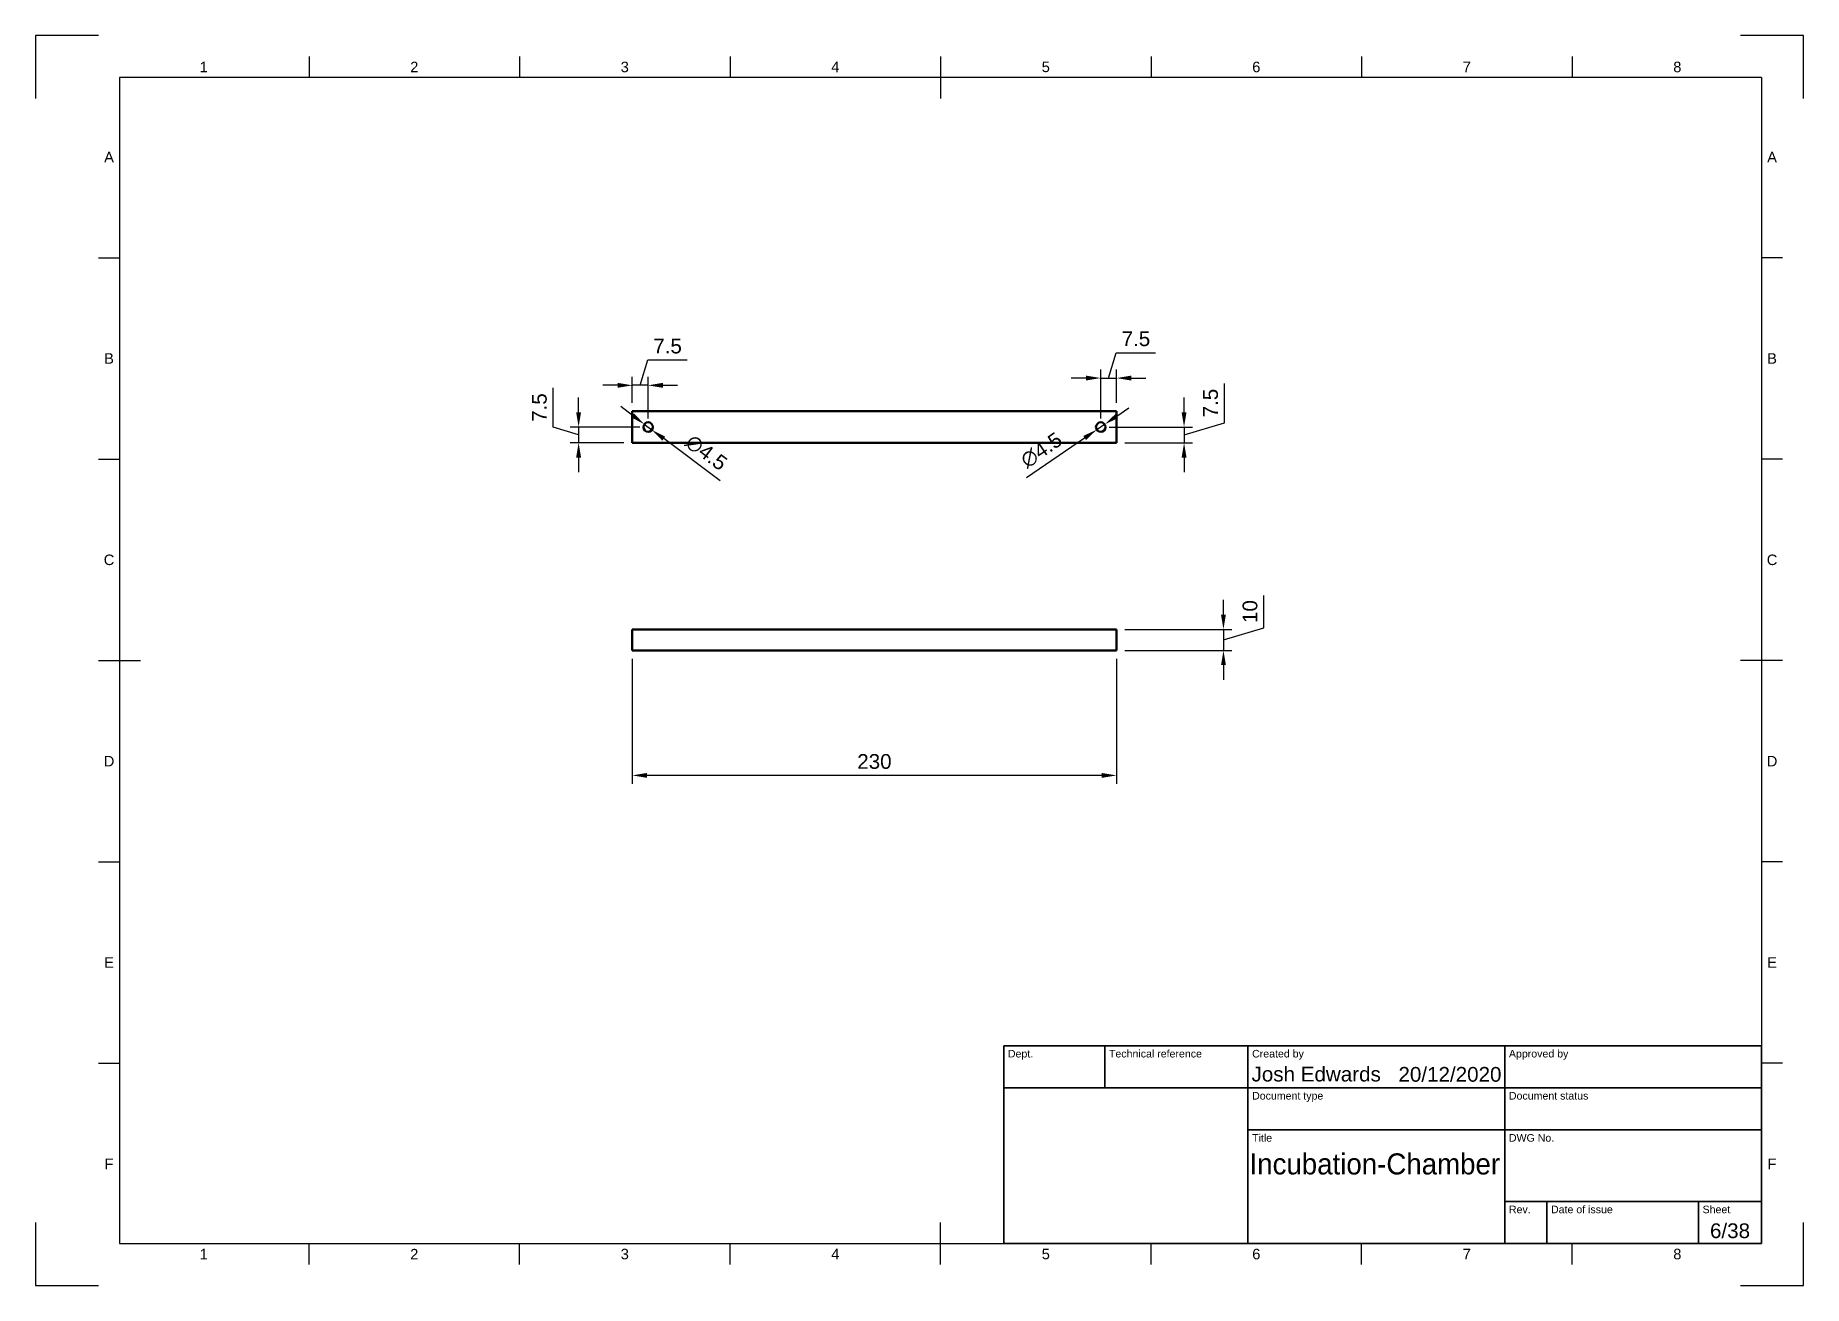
# Model space of a CAD drawing. Header units: millimetres. Extents: x 0 to 420, y 0 to 297.
import ezdxf
from ezdxf.enums import TextEntityAlignment as Align

# ---------------------------------------------------------------- set-up
doc = ezdxf.new("R2010")
doc.units = ezdxf.units.MM
doc.header["$LTSCALE"] = 0.75
for name, color, linetype, lineweight in [('Border', 7, 'Continuous', 25), ('Dimensions', 7, 'Continuous', 25), ('TitleBlock', 7, 'Continuous', 35), ('Visible', 7, 'Continuous', 50)]:
    doc.layers.add(name, color=color, linetype=linetype, lineweight=lineweight)
doc.styles.add('FusionTitle', font='arial.ttf')
doc.styles.get("Standard").update_dxf_attribs({"font": 'arial.ttf'})
doc.dimstyles.new('ISO-25', dxfattribs={"dimtxt": 3.5, "dimasz": 3.5, "dimexe": 2, "dimexo": 2, "dimgap": 1.5, "dimtad": 1, "dimzin": 12, "dimdsep": 46, "dimtxsty": 'Standard', "dimcen": 0, "dimclrd": 256, "dimclre": 256, "dimclrt": 256, "dimazin": 3, "dimtp": 0.1, "dimtm": 0.1, "dimtfac": 0.714, "dimtmove": 1, "dimatfit": 3, "dimfxl": 1, "dimtzin": 12, "dimarcsym": 0})

# ---------------------------------------------------------------- blocks, each defined once
blk = doc.blocks.new('ISO_A3_SHEET')
at = {"layer": 'Border'}
for p, q in [((65, 292), (65, 287)), ((115, 292), (115, 287)), ((165, 292), (165, 287)), ((215, 292), (215, 282)), ((265, 292), (265, 287)), ((315, 292), (315, 287)), ((365, 292), (365, 287)), ((410, 287), (20, 287)), ((20, 287), (20, 10)), ((410, 287), (410, 10)), ((15, 244.16666), (20, 244.16666)), ((415, 244.16666), (410, 244.16666)), ((15, 196.33333), (20, 196.33333)), ((415, 196.33333), (410, 196.33333)), ((15, 148.5), (25, 148.5)), ((415, 148.5), (405, 148.5)), ((15, 100.66667), (20, 100.66667)), ((415, 100.66667), (410, 100.66667)), ((15, 52.83334), (20, 52.83334)), ((415, 52.83334), (410, 52.83334)), ((215, 5), (215, 15)), ((20, 10), (410, 10)), ((65, 5), (65, 10)), ((115, 5), (115, 10)), ((165, 5), (165, 10)), ((265, 5), (265, 10)), ((315, 5), (315, 10)), ((365, 5), (365, 10))]:
    blk.add_line(p, q, dxfattribs=at)
at = {"layer": 'Defpoints'}
for p, q in [((15, 297), (0, 297)), ((0, 297), (0, 282)), ((420, 297), (405, 297)), ((420, 282), (420, 297)), ((0, 15), (0, 0)), ((420, 0), (420, 15)), ((0, 0), (15, 0)), ((405, 0), (420, 0))]:
    blk.add_line(p, q, dxfattribs=at)
at = {"layer": 'Border', "style": 'FusionTitle'}
for s, p in [('1', (40, 289.5)), ('2', (90, 289.5)), ('3', (140, 289.5)), ('4', (190, 289.5)), ('5', (240, 289.5)), ('6', (290, 289.5)), ('7', (340, 289.5)), ('8', (390, 289.5)), ('A', (17.5, 268.08333)), ('A', (412.5, 268.08333)), ('B', (17.5, 220.25)), ('B', (412.5, 220.25)), ('C', (17.5, 172.41667)), ('C', (412.5, 172.41667)), ('D', (17.5, 124.58334)), ('D', (412.5, 124.58334)), ('E', (17.5, 76.75001)), ('E', (412.5, 76.75001)), ('F', (17.5, 28.91668)), ('F', (412.5, 28.91668)), ('1', (40, 7.5)), ('2', (90, 7.5)), ('3', (140, 7.5)), ('4', (190, 7.5)), ('5', (240, 7.5)), ('6', (290, 7.5)), ('7', (340, 7.5)), ('8', (390, 7.5))]:
    blk.add_text(s, height=2.5, dxfattribs=at).set_placement(p, align=Align.MIDDLE)
blk = doc.blocks.new('ISO_TITLEBLOCK')
at = {"layer": 'TitleBlock'}
for p, q in [((0, 47), (-180, 47)), ((-180, 47), (-180, 0)), ((-156, 37), (-156, 47)), ((-122, 0), (-122, 47)), ((-61, 0), (-61, 47)), ((0, 0), (0, 47)), ((-180, 37), (0, 37)), ((-122, 27), (0, 27)), ((-61, 10), (0, 10)), ((-51, 0), (-51, 10)), ((-15, 0), (-15, 10)), ((-180, 0), (0, 0))]:
    blk.add_line(p, q, dxfattribs=at)
at = {"layer": 'TitleBlock', "style": 'FusionTitle'}
for s, p in [('Dept.', (-179, 46)), ('Technical reference', (-155, 46)), ('Created by', (-121, 46)), ('Approved by', (-60, 46)), ('Document type', (-121, 36)), ('Document status', (-60, 36)), ('Title', (-121, 26)), ('DWG No.', (-60, 26)), ('Rev.', (-60, 9)), ('Date of issue', (-50, 9)), ('Sheet', (-14, 9))]:
    blk.add_text(s, height=1.8, dxfattribs=at).set_placement(p, align=Align.TOP_LEFT)
for tag, height, p in [('DEPT', 3.5, (-179, 42)), ('TECHNICAL_REFERENCE', 3.5, (-155, 42)), ('CREATED_BY', 3.5, (-121, 42)), ('APPROVED_BY', 3.5, (-60, 42)), ('DOCUMENT_TYPE', 3.5, (-121, 32)), ('DOCUMENT_STATUS', 3.5, (-60, 32)), ('TITLE_1', 5, (-121, 21.5)), ('TITLE_2', 5, (-121, 14)), ('TITLE_3', 5, (-121, 6.5)), ('DATE_OF_ISSUE', 3.5, (-50, 5))]:
    blk.add_attdef(tag, text='', height=height, dxfattribs=at).set_placement(p, align=Align.TOP_LEFT)
for tag, p in [('CREATED_DATE', (-62, 42)), ('APPROVED_DATE', (-0.99, 42))]:
    blk.add_attdef(tag, text='', height=3.5, dxfattribs=at).set_placement(p, align=Align.TOP_RIGHT)
for tag, height, p in [('DRAWING_NUMBER', 5, (-30.5, 19.75)), ('REV', 3.5, (-56, 4.85)), ('SHEET', 3.5, (-7.5, 4.85))]:
    blk.add_attdef(tag, text='', height=height, dxfattribs=at).set_placement(p, align=Align.TOP_CENTER)
blk = doc.blocks.new('*D13')
at = {"layer": 'Defpoints', "color": 0, "transparency": 16777216}
for p in [(141.790456, 150.901394), (256.790456, 150.901394), (141.790456, 121.202909)]:
    blk.add_point(p, dxfattribs=at)
at = {"layer": 'Dimensions', "lineweight": -2, "transparency": 16777216}
for p, q in [((141.790456, 148.901394), (141.790456, 119.202909)), ((256.790456, 148.901394), (256.790456, 119.202909)), ((253.290456, 121.202909), (145.290456, 121.202909))]:
    blk.add_line(p, q, dxfattribs=at)
at = {"layer": 'Dimensions', "transparency": 16777216}
for points in [[(145.290456, 121.786243), (145.290456, 120.619576), (141.790456, 121.202909)], [(253.290456, 121.786243), (253.290456, 120.619576), (256.790456, 121.202909)]]:
    blk.add_solid(points, dxfattribs=at)
at = {"layer": 'Dimensions', "transparency": 16777216, "insert": (199.290456, 124.491109), "char_height": 3.5, "attachment_point": 5}
blk.add_mtext('230', dxfattribs=at)
blk = doc.blocks.new('*D14')
at = {"layer": 'Defpoints', "color": 0, "transparency": 16777216}
for p in [(256.790456, 155.901394), (256.790456, 150.901394), (282.197695, 150.901394)]:
    blk.add_point(p, dxfattribs=at)
at = {"layer": 'Dimensions', "lineweight": -2, "transparency": 16777216}
for p, q in [((291.808712, 156.284699), (291.808712, 163.956936)), ((282.197695, 159.401394), (282.197695, 162.901394)), ((258.790456, 155.901394), (284.197695, 155.901394)), ((282.197695, 153.401394), (291.808712, 156.284699)), ((282.197695, 155.901394), (282.197695, 150.901394)), ((282.197695, 155.901394), (282.197695, 150.901394)), ((258.790456, 150.901394), (284.197695, 150.901394)), ((282.197695, 147.401394), (282.197695, 143.901394))]:
    blk.add_line(p, q, dxfattribs=at)
at = {"layer": 'Dimensions', "transparency": 16777216}
for points in [[(281.614362, 159.401394), (282.781029, 159.401394), (282.197695, 155.901394)], [(281.614362, 147.401394), (282.781029, 147.401394), (282.197695, 150.901394)]]:
    blk.add_solid(points, dxfattribs=at)
at = {"layer": 'Dimensions', "transparency": 16777216, "insert": (288.521706, 160.120818), "char_height": 3.5, "attachment_point": 5, "rotation": 90}
blk.add_mtext('10', dxfattribs=at)
blk = doc.blocks.new('*D15')
at = {"layer": 'Defpoints', "color": 0, "transparency": 16777216}
for p in [(141.790456, 213.866062), (141.790456, 207.713139), (145.540456, 203.963139)]:
    blk.add_point(p, dxfattribs=at)
at = {"layer": 'Dimensions', "lineweight": -2, "transparency": 16777216}
for p, q in [((143.665456, 213.866062), (145.474409, 219.895905)), ((145.474409, 219.895905), (154.844122, 219.895905)), ((141.790456, 209.713139), (141.790456, 215.866062)), ((145.540456, 205.963139), (145.540456, 215.866062)), ((138.290456, 213.866062), (134.790456, 213.866062)), ((145.540456, 213.866062), (141.790456, 213.866062)), ((145.540456, 213.866062), (141.790456, 213.866062)), ((149.040456, 213.866062), (152.540456, 213.866062))]:
    blk.add_line(p, q, dxfattribs=at)
at = {"layer": 'Dimensions', "transparency": 16777216}
for points in [[(138.290456, 214.449396), (138.290456, 213.282729), (141.790456, 213.866062)], [(149.040456, 214.449396), (149.040456, 213.282729), (145.540456, 213.866062)]]:
    blk.add_solid(points, dxfattribs=at)
at = {"layer": 'Dimensions', "transparency": 16777216, "insert": (150.159266, 223.175748), "char_height": 3.5, "attachment_point": 5}
blk.add_mtext('7.5', dxfattribs=at)
blk = doc.blocks.new('*D16')
at = {"layer": 'Defpoints', "color": 0, "transparency": 16777216}
for p in [(145.540456, 203.963139), (129.032849, 200.213139), (141.790456, 200.213139)]:
    blk.add_point(p, dxfattribs=at)
at = {"layer": 'Dimensions', "lineweight": -2, "transparency": 16777216}
for p, q in [((123.003006, 203.897092), (123.003006, 213.266806)), ((129.032849, 207.463139), (129.032849, 210.963139)), ((129.032849, 202.088139), (123.003006, 203.897092)), ((143.540456, 203.963139), (127.032849, 203.963139)), ((129.032849, 203.963139), (129.032849, 200.213139)), ((129.032849, 203.963139), (129.032849, 200.213139)), ((139.790456, 200.213139), (127.032849, 200.213139)), ((129.032849, 196.713139), (129.032849, 193.213139))]:
    blk.add_line(p, q, dxfattribs=at)
at = {"layer": 'Dimensions', "transparency": 16777216}
for points in [[(128.449516, 207.463139), (129.616182, 207.463139), (129.032849, 203.963139)], [(128.449516, 196.713139), (129.616182, 196.713139), (129.032849, 200.213139)]]:
    blk.add_solid(points, dxfattribs=at)
at = {"layer": 'Dimensions', "transparency": 16777216, "insert": (119.723163, 208.581949), "char_height": 3.5, "attachment_point": 5, "rotation": 90}
blk.add_mtext('7.5', dxfattribs=at)
blk = doc.blocks.new('*D17')
at = {"layer": 'Defpoints', "color": 0, "transparency": 16777216}
for p in [(144.638816, 204.635948), (146.442096, 203.290331)]:
    blk.add_point(p, dxfattribs=at)
at = {"layer": 'Dimensions', "lineweight": -2, "transparency": 16777216}
for p, q in [((141.833715, 206.729128), (139.028613, 208.822309)), ((144.638816, 204.635948), (146.442096, 203.290331)), ((162.636622, 191.205893), (149.247197, 201.19715))]:
    blk.add_line(p, q, dxfattribs=at)
at = {"layer": 'Dimensions', "transparency": 16777216}
for points in [[(142.182578, 207.196645), (141.484851, 206.261612), (144.638816, 204.635948)], [(149.59606, 201.664667), (148.898334, 200.729633), (146.442096, 203.290331)]]:
    blk.add_solid(points, dxfattribs=at)
at = {"layer": 'Dimensions', "transparency": 16777216, "insert": (159.3688, 197.867778), "char_height": 3.5, "attachment_point": 5, "rotation": 323.2695145}
blk.add_mtext('∅4.5', dxfattribs=at)
blk = doc.blocks.new('*D18')
at = {"layer": 'Defpoints', "color": 0, "transparency": 16777216}
for p in [(256.790456, 215.593145), (256.790456, 207.713139), (253.040456, 203.963139)]:
    blk.add_point(p, dxfattribs=at)
at = {"layer": 'Dimensions', "lineweight": -2, "transparency": 16777216}
for p, q in [((254.915456, 215.593145), (256.724409, 221.622988)), ((256.724409, 221.622988), (266.094122, 221.622988)), ((249.540456, 215.593145), (246.040456, 215.593145)), ((253.040456, 205.963139), (253.040456, 217.593145)), ((253.040456, 215.593145), (256.790456, 215.593145)), ((253.040456, 215.593145), (256.790456, 215.593145)), ((256.790456, 209.713139), (256.790456, 217.593145)), ((260.290456, 215.593145), (263.790456, 215.593145))]:
    blk.add_line(p, q, dxfattribs=at)
at = {"layer": 'Dimensions', "transparency": 16777216}
for points in [[(249.540456, 216.176478), (249.540456, 215.009811), (253.040456, 215.593145)], [(260.290456, 216.176478), (260.290456, 215.009811), (256.790456, 215.593145)]]:
    blk.add_solid(points, dxfattribs=at)
at = {"layer": 'Dimensions', "transparency": 16777216, "insert": (261.409266, 224.902831), "char_height": 3.5, "attachment_point": 5}
blk.add_mtext('7.5', dxfattribs=at)
blk = doc.blocks.new('*D19')
at = {"layer": 'Defpoints', "color": 0, "transparency": 16777216}
for p in [(253.040456, 203.963139), (256.790456, 200.213139), (272.839446, 200.213139)]:
    blk.add_point(p, dxfattribs=at)
at = {"layer": 'Dimensions', "lineweight": -2, "transparency": 16777216}
for p, q in [((282.428975, 204.964998), (282.428975, 214.334712)), ((272.839446, 207.463139), (272.839446, 210.963139)), ((255.040456, 203.963139), (274.839446, 203.963139)), ((272.839446, 202.088139), (282.428975, 204.964998)), ((272.839446, 203.963139), (272.839446, 200.213139)), ((272.839446, 203.963139), (272.839446, 200.213139)), ((258.790456, 200.213139), (274.839446, 200.213139)), ((272.839446, 196.713139), (272.839446, 193.213139))]:
    blk.add_line(p, q, dxfattribs=at)
at = {"layer": 'Dimensions', "transparency": 16777216}
for points in [[(272.256112, 207.463139), (273.422779, 207.463139), (272.839446, 203.963139)], [(272.256112, 196.713139), (273.422779, 196.713139), (272.839446, 200.213139)]]:
    blk.add_solid(points, dxfattribs=at)
at = {"layer": 'Dimensions', "transparency": 16777216, "insert": (279.149132, 209.649855), "char_height": 3.5, "attachment_point": 5, "rotation": 90}
blk.add_mtext('7.5', dxfattribs=at)
blk = doc.blocks.new('*D20')
at = {"layer": 'Defpoints', "color": 0, "transparency": 16777216}
for p in [(252.110938, 203.329403), (253.969974, 204.596876)]:
    blk.add_point(p, dxfattribs=at)
at = {"layer": 'Dimensions', "lineweight": -2, "transparency": 16777216}
for p, q in [((256.861806, 206.568501), (259.753639, 208.540126)), ((253.969974, 204.596876), (252.110938, 203.329403)), ((235.415692, 191.946737), (249.219106, 201.357778))]:
    blk.add_line(p, q, dxfattribs=at)
at = {"layer": 'Dimensions', "transparency": 16777216}
for points in [[(256.533202, 207.050473), (257.19041, 206.086529), (253.969974, 204.596876)], [(248.890502, 201.83975), (249.54771, 200.875806), (252.110938, 203.329403)]]:
    blk.add_solid(points, dxfattribs=at)
at = {"layer": 'Dimensions', "transparency": 16777216, "insert": (238.964701, 198.46317), "char_height": 3.5, "attachment_point": 5, "rotation": 34.28578387}
blk.add_mtext('∅4.5', dxfattribs=at)

msp = doc.modelspace()

# ---------------------------------------------------------------- linework, layer by layer
at = {"layer": 'Visible', "extrusion": (0, 2.965e-13, -1)}
for p, q in [((141.790456, 207.713139, 2.5), (141.790456, 200.213139, 2.5)), ((256.790456, 207.713139, 2.5), (141.790456, 207.713139, 2.5)), ((256.790456, 200.213139, 2.5), (256.790456, 207.713139, 2.5)), ((141.790456, 200.213139, 2.5), (256.790456, 200.213139, 2.5))]:
    msp.add_line(p, q, dxfattribs=at)
at = {"layer": 'Visible', "extrusion": (0, 1, 0)}
for p, q in [((141.790456, 155.901394, 3.75), (141.790456, 150.901394, 3.75)), ((256.790456, 155.901394, 3.75), (141.790456, 155.901394, 3.75)), ((256.790456, 155.901394, 3.75), (256.790456, 150.901394, 3.75)), ((256.790456, 150.901394, 3.75), (141.790456, 150.901394, 3.75))]:
    msp.add_line(p, q, dxfattribs=at)
at = {"layer": 'Visible', "extrusion": (0, 2.965e-13, -1)}
for centre in [(-145.540456, 203.963139, -2.5), (-253.040456, 203.963139, -2.5)]:
    msp.add_circle(centre, 1.125, dxfattribs=at)

# ---------------------------------------------------------------- block references
at = {"layer": 'Border'}
msp.add_blockref('ISO_A3_SHEET', (0, 0), dxfattribs=at)
at = {"layer": 'TitleBlock'}
ref = msp.add_blockref('ISO_TITLEBLOCK', (410, 10), dxfattribs=at)
ref.add_attrib('CREATED_DATE_001', '20/12/2020', (323.762619, 48.440314), dxfattribs={"height": 3.5, "style": 'FusionTitle'})
ref.add_attrib('SHEET_001', '6/38', (397.757333, 11.290314), dxfattribs={"height": 3.5, "style": 'FusionTitle'})
ref.add_attrib('TITLE_1_001', 'Incubation-Chamber', (288.387328, 26.414734), dxfattribs={"height": 5, "style": 'FusionTitle', "width": 0.9405})
ref.add_attrib('CREATED_BY_001', 'Josh Edwards', (288.86869, 48.5), dxfattribs={"height": 3.5, "style": 'FusionTitle'})

# ---------------------------------------------------------------- dimensions: what is measured, and where the dimension line sits
at = {"layer": 'Dimensions'}
for base, p1, p2, angle, picture, middle in [((256.790456, 215.593145), (253.040456, 203.963139), (256.790456, 207.713139), 180, '*D18', (258.224409, 224.902831)), ((272.839446, 200.213139), (253.040456, 203.963139), (256.790456, 200.213139), 90, '*D19', (279.149132, 206.464998)), ((129.032849, 200.213139), (145.540456, 203.963139), (141.790456, 200.213139), 90, '*D16', (119.723163, 205.397092))]:
    dim = msp.add_linear_dim(base=base, p1=p1, p2=p2, angle=angle, dimstyle='ISO-25', override={"dimlfac": 2, "dimclrd": 256, "dimclre": 256}, dxfattribs=at)
    dim.commit()
    dim.dimension.update_dxf_attribs({"geometry": picture, "text_midpoint": middle})
for base, p1, p2, picture, middle in [((141.790456, 213.866062), (145.540456, 203.963139), (141.790456, 207.713139), '*D15', (146.974409, 223.175748)), ((141.790456, 121.202909), (256.790456, 150.901394), (141.790456, 150.901394), '*D13', (199.290456, 124.491109))]:
    dim = msp.add_linear_dim(base=base, p1=p1, p2=p2, dimstyle='ISO-25', override={"dimlfac": 2, "dimclrd": 256, "dimclre": 256}, dxfattribs=at)
    dim.commit()
    dim.dimension.update_dxf_attribs({"geometry": picture, "text_midpoint": middle})
for p1, p2, picture, middle in [((144.638816, 204.635948), (146.442096, 203.290331), '*D17', (159.3688, 197.867778)), ((253.969974, 204.596876), (252.110938, 203.329403), '*D20', (238.964701, 198.46317))]:
    dim = msp.add_diameter_dim_2p(p1=p1, p2=p2, dimstyle='ISO-25', override={"dimlfac": 2, "dimclrd": 256, "dimclre": 256}, dxfattribs=at)
    dim.commit()
    dim.dimension.update_dxf_attribs({"geometry": picture, "text_midpoint": middle})
dim = msp.add_aligned_dim(p1=(256.790456, 155.901394), p2=(256.790456, 150.901394), distance=25.407239, dimstyle='ISO-25', override={"dimlfac": 2, "dimclrd": 256, "dimclre": 256}, dxfattribs=at)
dim.commit()
dim.dimension.update_dxf_attribs({"geometry": '*D14', "text_midpoint": (288.521706, 157.784699)})

doc.saveas('drawing.dxf')
